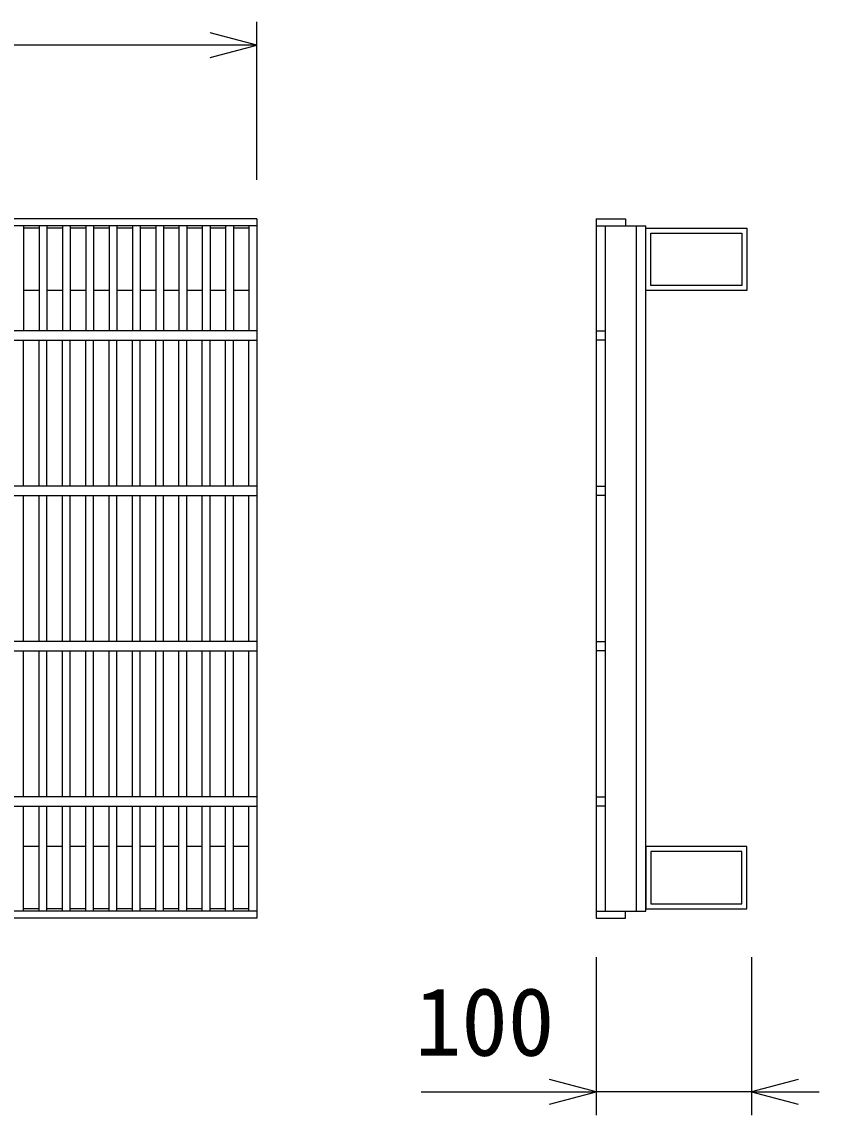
# Model space of a CAD drawing. Units: millimetres, scale not verified. Extents: x -33600 to 33600, y -11880 to 11880.
# Drawn here: x -24367 to -23854, y -7136 to -6432 of the extents above; entities that cross this region are included whole.
import ezdxf
from ezdxf.enums import TextEntityAlignment as Align

# ---------------------------------------------------------------- set-up
doc = ezdxf.new("R2010")
doc.units = ezdxf.units.MM
doc.header["$LTSCALE"] = 40
doc.layers.add('0-0_DIM', color=7, linetype='Continuous', lineweight=25)
doc.layers.add('0-2_HATCH', color=6, linetype='Continuous', lineweight=25)
doc.styles.add('ＭＳ ゴシック', font='')
doc.styles.get('ＭＳ ゴシック').set_extended_font_data('MS Gothic')

msp = doc.modelspace()

# ---------------------------------------------------------------- linework, layer by layer
at = {"layer": '0-0_DIM'}
for p, q in [((-24215.84, -6533.78), (-24215.84, -6432.19)), ((-24215.84, -6447.19), (-25210.84, -6447.19)), ((-23997.5, -7034.22), (-23997.5, -7135.81)), ((-23897.5, -7034.22), (-23897.5, -7135.81)), ((-24110.11, -7120.81), (-23997.5, -7120.81)), ((-23897.5, -7120.81), (-23997.5, -7120.81)), ((-23897.5, -7120.81), (-23854.03, -7120.81))]:
    msp.add_line(p, q, dxfattribs=at)
for points in [[(-24245.84, -6455.23), (-24215.84, -6447.19), (-24245.84, -6439.15)], [(-24027.5, -7128.85), (-23997.5, -7120.81), (-24027.5, -7112.77)], [(-23867.5, -7112.77), (-23897.5, -7120.81), (-23867.5, -7128.85)]]:
    msp.add_lwpolyline(points, dxfattribs=at)
at = {"layer": '0-2_HATCH'}
for p, q in [((-24215.84, -6559), (-25210.84, -6559)), ((-24215.84, -6563.5), (-25210.84, -6563.5)), ((-24365.84, -6563.5), (-24365.84, -6631)), ((-24355.84, -6563.5), (-24355.84, -6631)), ((-24350.84, -6563.5), (-24350.84, -6631)), ((-24340.84, -6563.5), (-24340.84, -6631)), ((-24335.84, -6563.5), (-24335.84, -6631)), ((-24325.84, -6563.5), (-24325.84, -6631)), ((-24320.84, -6563.5), (-24320.84, -6631)), ((-24310.84, -6563.5), (-24310.84, -6631)), ((-24305.84, -6563.5), (-24305.84, -6631)), ((-24295.84, -6563.5), (-24295.84, -6631)), ((-24290.84, -6563.5), (-24290.84, -6631)), ((-24280.84, -6563.5), (-24280.84, -6631)), ((-24275.84, -6563.5), (-24275.84, -6631)), ((-24265.84, -6563.5), (-24265.84, -6631)), ((-24260.84, -6563.5), (-24260.84, -6631)), ((-24250.84, -6563.5), (-24250.84, -6631)), ((-24245.84, -6563.5), (-24245.84, -6631)), ((-24235.84, -6563.5), (-24235.84, -6631)), ((-24230.84, -6563.5), (-24230.84, -6631)), ((-24220.84, -6563.5), (-24220.84, -6631)), ((-24215.84, -6559), (-24215.84, -7009)), ((-23997.5, -6559), (-23997.5, -7009)), ((-23997.5, -6563.5), (-23965.5, -6563.5)), ((-23991.5, -7004.5), (-23991.5, -6563.5)), ((-23971.5, -7004.5), (-23971.5, -6563.5)), ((-23965.5, -7004.5), (-23965.5, -6563.5)), ((-24355.84, -6565), (-24365.84, -6565)), ((-24340.84, -6565), (-24350.84, -6565)), ((-24325.84, -6565), (-24335.84, -6565)), ((-24310.84, -6565), (-24320.84, -6565)), ((-24295.84, -6565), (-24305.84, -6565)), ((-24280.84, -6565), (-24290.84, -6565)), ((-24265.84, -6565), (-24275.84, -6565)), ((-24250.84, -6565), (-24260.84, -6565)), ((-24235.84, -6565), (-24245.84, -6565)), ((-24220.84, -6565), (-24230.84, -6565)), ((-24355.84, -6605), (-24365.84, -6605)), ((-24340.84, -6605), (-24350.84, -6605)), ((-24325.84, -6605), (-24335.84, -6605)), ((-24310.84, -6605), (-24320.84, -6605)), ((-24295.84, -6605), (-24305.84, -6605)), ((-24280.84, -6605), (-24290.84, -6605)), ((-24265.84, -6605), (-24275.84, -6605)), ((-24250.84, -6605), (-24260.84, -6605)), ((-24235.84, -6605), (-24245.84, -6605)), ((-24220.84, -6605), (-24230.84, -6605)), ((-24215.84, -6631), (-25210.84, -6631)), ((-23997.5, -6631), (-23991.5, -6631)), ((-25210.84, -6637), (-24215.84, -6637)), ((-24365.84, -6731), (-24365.84, -6637)), ((-24355.84, -6731), (-24355.84, -6637)), ((-24350.84, -6731), (-24350.84, -6637)), ((-24340.84, -6731), (-24340.84, -6637)), ((-24335.84, -6731), (-24335.84, -6637)), ((-24325.84, -6731), (-24325.84, -6637)), ((-24320.84, -6731), (-24320.84, -6637)), ((-24310.84, -6731), (-24310.84, -6637)), ((-24305.84, -6731), (-24305.84, -6637)), ((-24295.84, -6731), (-24295.84, -6637)), ((-24290.84, -6731), (-24290.84, -6637)), ((-24280.84, -6731), (-24280.84, -6637)), ((-24275.84, -6731), (-24275.84, -6637)), ((-24265.84, -6731), (-24265.84, -6637)), ((-24260.84, -6731), (-24260.84, -6637)), ((-24250.84, -6731), (-24250.84, -6637)), ((-24245.84, -6731), (-24245.84, -6637)), ((-24235.84, -6731), (-24235.84, -6637)), ((-24230.84, -6731), (-24230.84, -6637)), ((-24220.84, -6731), (-24220.84, -6637)), ((-23991.5, -6637), (-23997.5, -6637)), ((-24215.84, -6731), (-25210.84, -6731)), ((-23997.5, -6731), (-23991.5, -6731)), ((-25210.84, -6737), (-24215.84, -6737)), ((-24365.84, -6831), (-24365.84, -6737)), ((-24355.84, -6831), (-24355.84, -6737)), ((-24350.84, -6831), (-24350.84, -6737)), ((-24340.84, -6831), (-24340.84, -6737)), ((-24335.84, -6831), (-24335.84, -6737)), ((-24325.84, -6831), (-24325.84, -6737)), ((-24320.84, -6831), (-24320.84, -6737)), ((-24310.84, -6831), (-24310.84, -6737)), ((-24305.84, -6831), (-24305.84, -6737)), ((-24295.84, -6831), (-24295.84, -6737)), ((-24290.84, -6831), (-24290.84, -6737)), ((-24280.84, -6831), (-24280.84, -6737)), ((-24275.84, -6831), (-24275.84, -6737)), ((-24265.84, -6831), (-24265.84, -6737)), ((-24260.84, -6831), (-24260.84, -6737)), ((-24250.84, -6831), (-24250.84, -6737)), ((-24245.84, -6831), (-24245.84, -6737)), ((-24235.84, -6831), (-24235.84, -6737)), ((-24230.84, -6831), (-24230.84, -6737)), ((-24220.84, -6831), (-24220.84, -6737)), ((-23991.5, -6737), (-23997.5, -6737)), ((-24215.84, -6831), (-25210.84, -6831)), ((-23997.5, -6831), (-23991.5, -6831)), ((-25210.84, -6837), (-24215.84, -6837)), ((-24365.84, -6931), (-24365.84, -6837)), ((-24355.84, -6931), (-24355.84, -6837)), ((-24350.84, -6931), (-24350.84, -6837)), ((-24340.84, -6931), (-24340.84, -6837)), ((-24335.84, -6931), (-24335.84, -6837)), ((-24325.84, -6931), (-24325.84, -6837)), ((-24320.84, -6931), (-24320.84, -6837)), ((-24310.84, -6931), (-24310.84, -6837)), ((-24305.84, -6931), (-24305.84, -6837)), ((-24295.84, -6931), (-24295.84, -6837)), ((-24290.84, -6931), (-24290.84, -6837)), ((-24280.84, -6931), (-24280.84, -6837)), ((-24275.84, -6931), (-24275.84, -6837)), ((-24265.84, -6931), (-24265.84, -6837)), ((-24260.84, -6931), (-24260.84, -6837)), ((-24250.84, -6931), (-24250.84, -6837)), ((-24245.84, -6931), (-24245.84, -6837)), ((-24235.84, -6931), (-24235.84, -6837)), ((-24230.84, -6931), (-24230.84, -6837)), ((-24220.84, -6931), (-24220.84, -6837)), ((-23991.5, -6837), (-23997.5, -6837)), ((-24215.84, -6931), (-25210.84, -6931)), ((-25210.84, -6937), (-24215.84, -6937)), ((-24365.84, -7004.5), (-24365.84, -6937)), ((-24355.84, -7004.5), (-24355.84, -6937)), ((-24350.84, -7004.5), (-24350.84, -6937)), ((-24340.84, -7004.5), (-24340.84, -6937)), ((-24335.84, -7004.5), (-24335.84, -6937)), ((-24325.84, -7004.5), (-24325.84, -6937)), ((-24320.84, -7004.5), (-24320.84, -6937)), ((-24310.84, -7004.5), (-24310.84, -6937)), ((-24305.84, -7004.5), (-24305.84, -6937)), ((-24295.84, -7004.5), (-24295.84, -6937)), ((-24290.84, -7004.5), (-24290.84, -6937)), ((-24280.84, -7004.5), (-24280.84, -6937)), ((-24275.84, -7004.5), (-24275.84, -6937)), ((-24265.84, -7004.5), (-24265.84, -6937)), ((-24260.84, -7004.5), (-24260.84, -6937)), ((-24250.84, -7004.5), (-24250.84, -6937)), ((-24245.84, -7004.5), (-24245.84, -6937)), ((-24235.84, -7004.5), (-24235.84, -6937)), ((-24230.84, -7004.5), (-24230.84, -6937)), ((-24220.84, -7004.5), (-24220.84, -6937)), ((-23997.5, -6931), (-23991.5, -6931)), ((-23991.5, -6937), (-23997.5, -6937)), ((-24355.84, -6963), (-24365.84, -6963)), ((-24340.84, -6963), (-24350.84, -6963)), ((-24325.84, -6963), (-24335.84, -6963)), ((-24310.84, -6963), (-24320.84, -6963)), ((-24295.84, -6963), (-24305.84, -6963)), ((-24280.84, -6963), (-24290.84, -6963)), ((-24265.84, -6963), (-24275.84, -6963)), ((-24250.84, -6963), (-24260.84, -6963)), ((-24235.84, -6963), (-24245.84, -6963)), ((-24220.84, -6963), (-24230.84, -6963)), ((-24215.84, -7004.5), (-25210.84, -7004.5)), ((-24355.84, -7003), (-24365.84, -7003)), ((-24340.84, -7003), (-24350.84, -7003)), ((-24325.84, -7003), (-24335.84, -7003)), ((-24310.84, -7003), (-24320.84, -7003)), ((-24295.84, -7003), (-24305.84, -7003)), ((-24280.84, -7003), (-24290.84, -7003)), ((-24265.84, -7003), (-24275.84, -7003)), ((-24250.84, -7003), (-24260.84, -7003)), ((-24235.84, -7003), (-24245.84, -7003)), ((-24220.84, -7003), (-24230.84, -7003)), ((-23997.5, -7004.5), (-23965.5, -7004.5)), ((-24215.84, -7009), (-25210.84, -7009))]:
    msp.add_line(p, q, dxfattribs=at)
for points in [[(-23997.5, -6559), (-23978.5, -6559), (-23978.5, -6563.5)], [(-23997.5, -7009), (-23978.5, -7009), (-23978.5, -7004.5)]]:
    msp.add_lwpolyline(points, dxfattribs=at)
for points in [[(-23965.5, -6565), (-23900.5, -6565), (-23900.5, -6605), (-23965.5, -6605)], [(-23962.3, -6568.2), (-23903.7, -6568.2), (-23903.7, -6601.8), (-23962.3, -6601.8)], [(-23965.5, -7003), (-23900.5, -7003), (-23900.5, -6963), (-23965.5, -6963)], [(-23962.3, -6999.8), (-23903.7, -6999.8), (-23903.7, -6966.2), (-23962.3, -6966.2)]]:
    msp.add_lwpolyline(points, close=True, dxfattribs=at)

# ---------------------------------------------------------------- texts
at = {"layer": '0-0_DIM', "style": 'ＭＳ ゴシック'}
msp.add_text('100', height=43.99, dxfattribs=at).set_placement((-24114.13, -7110.81), align=Align.BOTTOM_LEFT)

doc.saveas('drawing.dxf')
